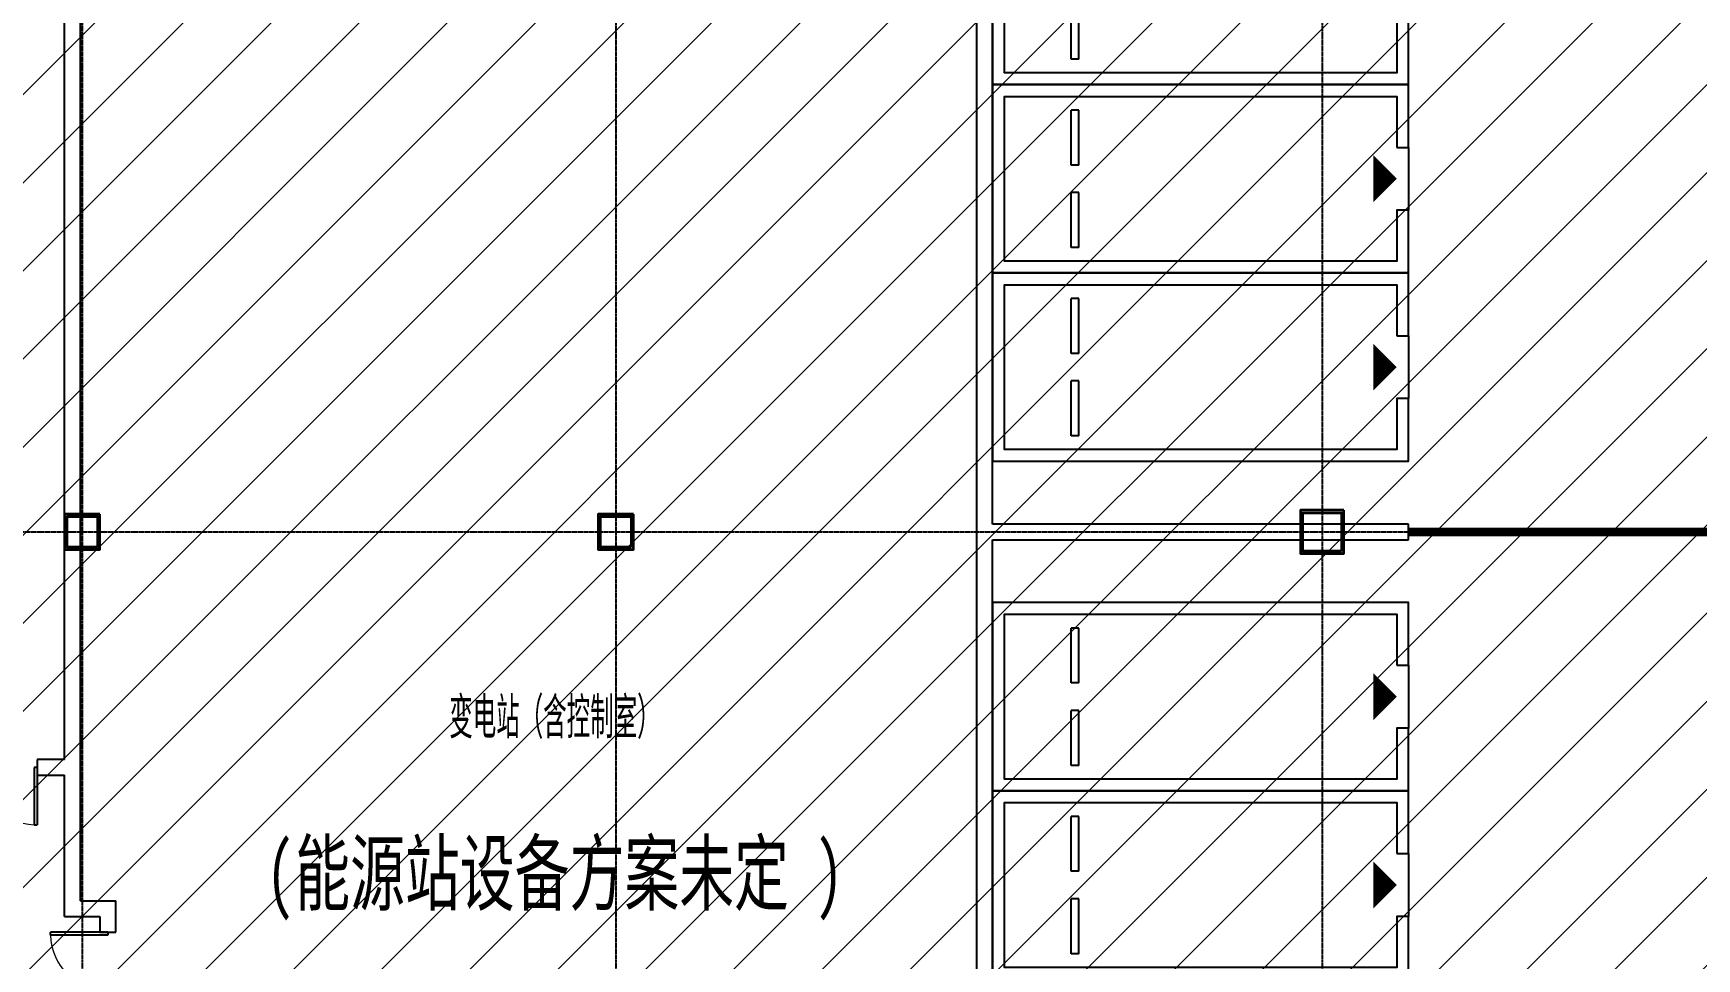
# Model space of a CAD drawing. Extents: x -20827274 to 1300756471, y -549375 to 3431892.
# Drawn here: x -39034 to -17836, y -198699 to -186907 of the extents above; entities that cross this region are included whole.
import ezdxf

# ---------------------------------------------------------------- set-up
doc = ezdxf.new("R2010")
doc.units = 0
doc.header["$LTSCALE"] = 10
doc.linetypes.add('暖附图底图$0$DASH', pattern=[0.35, 0.25, -0.1])
doc.linetypes.add('暖附图底图$0$DOTE', pattern=[2.42, 2, -0.2, 0.02, -0.2])
for name, color, linetype in [('1-zs', 3, 'Continuous'), ('暖附图底图$0$00-停车位', 8, 'Continuous'), ('暖附图底图$0$1-标注暖通', 8, 'Continuous'), ('暖附图底图$0$A-ROOM_NAME', 8, 'Continuous'), ('暖附图底图$0$A-WALL', 8, 'Continuous'), ('暖附图底图$0$DOOR_FIRE', 8, 'Continuous'), ('暖附图底图$0$DOTE', 8, 'Continuous'), ('暖附图底图$0$SPACE', 8, 'Continuous')]:
    doc.layers.add(name, color=color, linetype=linetype)
doc.layers.add('F-非人防区', color=105, linetype='Continuous', lineweight=15)
doc.layers.add('暖附图底图$0$钢柱', color=8, linetype='Continuous', lineweight=35)
doc.styles.add('暖附图底图$0$8B2_02', font='tssdeng.shx', dxfattribs={"width": 0.6, "bigfont": 'TSSDCHN.shx'})
doc.styles.add('暖附图底图$0$黑体', font='simhei.ttf', dxfattribs={"width": 0.65})

# ---------------------------------------------------------------- blocks, each defined once
blk = doc.blocks.new('暖附图底图$0$车位2400x5300')
at = {"layer": '暖附图底图$0$00-停车位', "color": 251}
for p, q in [((-875, -1000), (-175, -1000)), ((-875, -1100), (-875, -1000)), ((-175, -1100), (-175, -1000)), ((175, -1000), (875, -1000)), ((175, -1100), (175, -1000)), ((875, -1100), (875, -1000)), ((-875, -1100), (-175, -1100)), ((175, -1100), (875, -1100)), ((400, -5300), (-400, -5300))]:
    blk.add_line(p, q, dxfattribs=at)
blk.add_lwpolyline([(400, -5150), (400, -5300), (1200, -5300), (1200, 0), (-1200, 0), (-1200, -5300), (-400, -5300), (-400, -5150), (-1050, -5150), (-1050, -150), (1050, -150), (1050, -5150), (400, -5150)], dxfattribs=at)
blk.add_lwpolyline([(0, -5150, 0, 600, 0), (0, -4850, 600, 600, 0)], format="xyseb", dxfattribs=at)
blk = doc.blocks.new('暖附图底图$0$A$C00330F2E')
at = {"layer": '暖附图底图$0$钢柱', "color": 4, "lineweight": 35}
for points in [[(33875, -18100), (33425, -18100), (33425, -18550), (33875, -18550)], [(33845, -18520), (33455, -18520), (33455, -18130), (33845, -18130)], [(40675, -18100), (40225, -18100), (40225, -18550), (40675, -18550)], [(40645, -18520), (40255, -18520), (40255, -18130), (40645, -18130)], [(49725, -18050), (49175, -18050), (49175, -18600), (49725, -18600)], [(49695, -18570), (49205, -18570), (49205, -18080), (49695, -18080)]]:
    blk.add_lwpolyline(points, close=True, dxfattribs=at)
blk = doc.blocks.new('暖附图底图$0$$DorLib2D$00000213')
at = {"color": 0, "linetype": '暖附图底图$0$DASH', "const_width": 0.02}
blk.add_lwpolyline([(0.5, 0), (-0.5, 0)], dxfattribs=at)
blk = doc.blocks.new('暖附图底图$0$$DorLib2D$00000002')
for p, q in [((-0.5, 0), (-0.5, 0.4875)), ((-0.475, 0.4875), (-0.5, 0.4875)), ((-0.475, 0), (-0.475, 0.4875)), ((0.475, 0), (0.475, 0.4875)), ((0.475, 0.4875), (0.5, 0.4875)), ((0.5, 0), (0.5, 0.4875)), ((-0.5, 0), (-0.475, 0)), ((0.5, 0), (0.475, 0))]:
    blk.add_line(p, q)
at = {"lineweight": 13}
for centre, start, end in [((-0.4875, 0), 0, 88.53072), ((0.4875, 0), 91.46928, 180)]:
    blk.add_arc(centre, 0.4875, start, end, dxfattribs=at)
blk = doc.blocks.new('暖附图底图$0$AFSFCS')
at = {"layer": '暖附图底图$0$A-WALL'}
for p, q in [((-38633.6, -196160.4), (-38633.6, -182660.4)), ((-26808.6, -193160.4), (-26808.6, -182660.4)), ((-38433.6, -196260.4), (-38433.6, -182760.4)), ((-27008.6, -193260.4), (-27008.6, -182760.4)), ((-27008.6, -210135.4), (-27008.6, -193260.4)), ((-21508.6, -193160.4), (-26808.6, -193160.4)), ((-21508.6, -193360.4), (-21508.6, -193160.4)), ((-26808.6, -193360.4), (-21508.6, -193360.4)), ((-26808.6, -210035.4), (-26808.6, -193360.4)), ((-38633.6, -196160.4), (-38983.6, -196160.4)), ((-38983.6, -196160.4), (-38983.6, -196360.4)), ((-38433.6, -197960.4), (-38433.6, -196260.4)), ((-38983.6, -196360.4), (-38633.6, -196360.4)), ((-38633.6, -198160.4), (-38633.6, -196360.4)), ((-38433.6, -197960.4), (-37983.6, -197960.4)), ((-37983.6, -198360.4), (-37983.6, -197960.4)), ((-38633.6, -198160.4), (-38183.6, -198160.4)), ((-38183.6, -198160.4), (-38183.6, -198360.4)), ((-38183.6, -198360.4), (-37983.6, -198360.4))]:
    blk.add_line(p, q, dxfattribs=at)
at = {"layer": '暖附图底图$0$DOTE', "color": 16, "linetype": '暖附图底图$0$DOTE', "ltscale": 1.5}
for p, q in [((-38408.6, -155629.3), (-38408.6, -385768.2)), ((-31608.6, -155629.3), (-31608.6, -385768.2)), ((-22608.6, -155629.3), (-22608.6, -385768.2)), ((-113117.3, -193260.4), (10791.4, -193260.4))]:
    blk.add_line(p, q, dxfattribs=at)
blk.add_blockref('暖附图底图$0$A$C00330F2E', (-72058.6, -174935.4))
at = {"layer": '暖附图底图$0$00-停车位', "rotation": 90}
for p in [(-26808.6, -186360.4), (-26808.6, -188760.4), (-26808.6, -191160.4), (-26808.6, -195360.4), (-26808.6, -197760.4)]:
    blk.add_blockref('暖附图底图$0$车位2400x5300', p, dxfattribs=at)
at = {"layer": '暖附图底图$0$DOOR_FIRE', "zscale": 200}
for name, p, xscale, yscale in [('暖附图底图$0$$DorLib2D$00000213', (-18758.6, -193260.4), 5500, 5500), ('暖附图底图$0$$DorLib2D$00000002', (-39733.6, -196260.4), -1500, -1500)]:
    blk.add_blockref(name, p, dxfattribs=dict(at, xscale=xscale, yscale=yscale))
at = {"layer": '暖附图底图$0$DOOR_FIRE', "xscale": 1500, "yscale": 1500, "zscale": 200, "rotation": 90}
blk.add_blockref('暖附图底图$0$$DorLib2D$00000002', (-38083.6, -199110.4), dxfattribs=at)
at = {"layer": '暖附图底图$0$A-ROOM_NAME', "style": '暖附图底图$0$8B2_02', "width": 0.6}
blk.add_text('变电站（含控制室）', height=525, dxfattribs=at).set_placement((-33732.3, -195891.4))
at = {"layer": '暖附图底图$0$SPACE', "style": '暖附图底图$0$黑体', "width": 0.65}
for s, height, p in [('(', 788.6, (-36064.6, -198002.1)), ('能源站设备方案未定', 788.61, (-35696, -198002.1)), (')', 788.6, (-29061.1, -198002.1))]:
    blk.add_text(s, height=height, dxfattribs=at).set_placement(p)
blk = doc.blocks.new('暖附图底图')
at = {"layer": '暖附图底图$0$1-标注暖通', "linetype": '暖附图底图$0$DASH'}
blk.add_blockref('暖附图底图$0$AFSFCS', (500000, 0), dxfattribs=at)

msp = doc.modelspace()

# ---------------------------------------------------------------- hatches: boundary and pattern name
at = {"layer": 'F-非人防区'}
h = msp.add_hatch(dxfattribs=at)
h.set_pattern_fill('ANSI31', color=8, scale=500)
h.set_pattern_definition([(45, (-67108.6, 126739.6), (-561.266, 561.266), [])])
edge = h.paths.add_edge_path()
edge.add_line((26041.4, -160910.4), (26041.4, -174910.4))
edge.add_line((26041.4, -174910.4), (44466.4, -174910.4))
edge.add_line((44466.4, -174910.4), (44466.4, -230535.4))
edge.add_line((44466.4, -230535.4), (29591.4, -230535.4))
edge.add_line((29591.4, -230535.4), (29591.4, -228585.4))
edge.add_line((29591.4, -228585.4), (32466.4, -228585.4))
edge.add_line((32466.4, -228585.4), (32466.4, -223185.4))
edge.add_line((32466.4, -223185.4), (6116.4, -223185.4))
edge.add_line((6116.4, -223185.4), (6116.4, -236210.4))
edge.add_line((6116.4, -236210.4), (5916.4, -236210.4))
edge.add_line((5916.4, -236210.4), (5921.1, -289912.2))
edge.add_line((5921.1, -289912.2), (35191.4, -289912.2))
edge.add_line((35191.4, -289912.2), (35191.4, -296310.4))
edge.add_line((35191.4, -296310.4), (35041.4, -296310.4))
edge.add_line((35041.4, -296310.4), (35041.4, -296910.4))
edge.add_line((35041.4, -296910.4), (35641.4, -296910.4))
edge.add_line((35641.4, -296910.4), (44736.4, -305099.6))
edge.add_line((44736.4, -305099.6), (22456.5, -329844))
edge.add_line((22456.5, -329844), (22456.5, -340006.4))
edge.add_line((22456.5, -340006.4), (-13248.1, -379660.4))
edge.add_line((-13248.1, -379660.4), (-90108.6, -379660.4))
edge.add_line((-90108.6, -379660.4), (-90108.6, -373660.4))
edge.add_line((-90108.6, -373660.4), (-91358.6, -373660.4))
edge.add_arc((-91358.6, -361660.4), 12000, 180, 270, ccw=False)
edge.add_line((-103358.6, -361660.4), (-103358.6, -333450.4))
edge.add_line((-103358.6, -333450.4), (-95358.6, -333436.6))
edge.add_line((-95358.6, -333436.6), (-95358.6, -160610.4))
edge.add_line((-95358.6, -160610.4), (-86333.4, -160610.4))
edge.add_line((-86333.4, -160610.4), (-86333.6, -149790))
edge.add_line((-86333.6, -149790), (-73433.4, -149790))
edge.add_line((-73433.4, -149790), (-73433.4, -160610.4))
edge.add_line((-73433.4, -160610.4), (26041.4, -160910.4))

# ---------------------------------------------------------------- block references
at = {"layer": '1-zs'}
msp.add_blockref('暖附图底图', (-500000, 0), dxfattribs=at)

doc.saveas('drawing.dxf')
